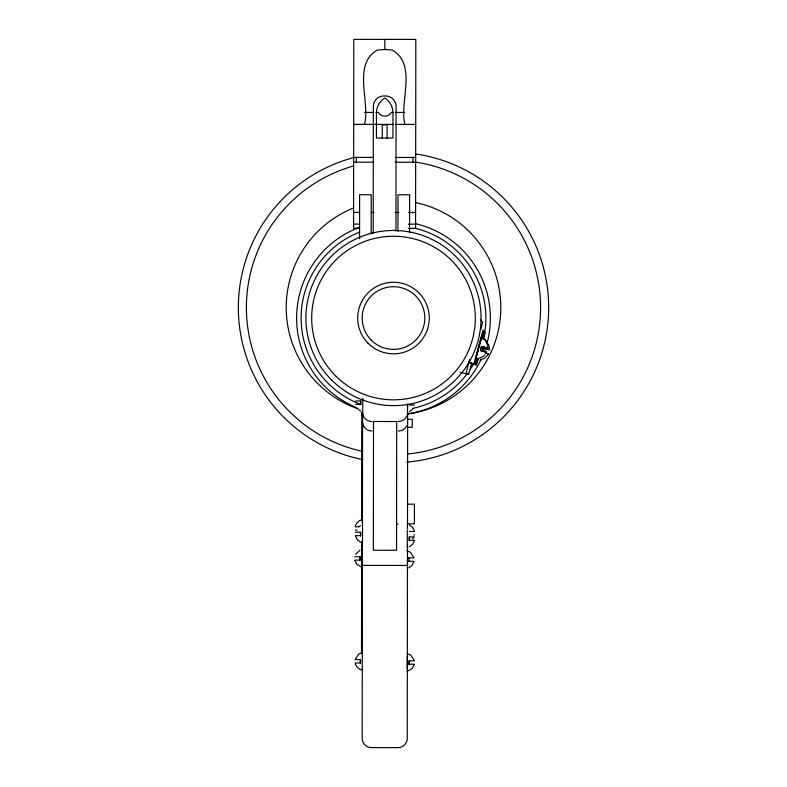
<?xml version="1.0" encoding="UTF-8"?>
<svg xmlns="http://www.w3.org/2000/svg" width="787" height="787" viewBox="0 0 787 787"><rect width="100%" height="100%" fill="white"/><g stroke="black" fill="none" stroke-linecap="round" stroke-linejoin="round"><path stroke-width="1.18" d="M356.314 162.211L356.324 157.39M359.57 238.697L359.629 194.723L371.228 194.743L371.179 233.936M361.508 651.921L361.646 541.466M361.666 520.63L361.804 412.054M362.423 542.814L362.177 738.678C362.266 743.636 366.575 747.748 371.533 747.62L397.858 747.65C402.816 747.798 407.135 743.695 407.243 738.737L407.489 544.643M362.443 524.093L362.591 411.68M364.519 124.366C370.451 101.966 352.025 64.554 377.347 50.043L384.823 49.522L392.29 50.063C417.572 64.632 399.068 102.005 404.931 124.415M373.186 233.316L373.343 106.56A10.654 10.654 0 0 1 384.735 95.945A10.654 10.654 0 0 1 396.097 106.589L395.94 230.906M382.266 138.05L382.285 124.887L387.115 124.887L387.096 138.05M397.947 231.585L397.996 194.773L409.594 194.792L409.555 232.795M407.636 428.354L407.509 523.798L414.395 523.808L414.415 504.182L407.538 504.172M407.656 411.729L407.636 427.341L412.28 427.351L412.29 419.314L407.646 419.314M412.988 162.279L412.988 157.469M359.875 556.724L359.875 560.56M360.594 401.006L360.584 404.833M360.456 532.268L360.446 536.095M360.269 659.624L360.269 662.998M408.906 561.279L408.906 557.904M409.456 540.325L409.456 536.95M409.299 664.169L409.299 660.795M407.656 405.649L407.44 411.955M407.282 668.783L407.292 656.181M407.617 403.987L407.489 406.594L407.4 405.403M362.305 520.787C361.617 517.63 355.193 523.709 355.311 526.434M362.551 525.342L362.532 542.568M361.971 549.808L362.158 553.959M362.364 652.698L358.656 654.095L355.33 659.24M355.33 663.362C355.153 666.097 361.686 672.187 362.305 669.029M407.292 530.025L407.272 547.25M407.656 412.614C407.548 417.572 403.229 421.675 398.271 421.527M476.155 358.488L475.801 360.328L476.381 358.705M476.981 359.265L476.627 361.105L477.207 359.472M469.278 361.017L469.101 361.951L470.095 362.876L475.112 364.224L476.696 358.321M481.919 338.371L482.775 334.426L481.585 338.066M482.746 339.138L483.602 335.193L483.021 336.826M469.445 360.328L469.652 359.462M476.883 355.478L477.345 353.668M361.804 414.769L362.532 411.916M477.611 352.615L478.162 350.52M483.838 338.253L485.264 332.429L484.29 331.406L482.382 338.489M480.837 329.369L482.657 322.05L480.404 319.955M469.219 360.889L466.288 372.399L468.54 374.494L471.738 363.24M482.106 338.233L484.015 331.14L483.021 330.215L474.295 362.364L474.118 363.299L475.112 364.224M478.063 359.698L476.361 365.404L475.387 364.489L476.981 358.577M481.605 346.526L480.503 350.599L486.632 352.202L480.345 350.451L481.447 346.378L487.733 348.12L481.447 346.378M482.825 350.215L483.218 348.031L482.667 350.067M478.171 349.782L481.487 337.072L475.692 358.616L476.115 357.209M479.057 347.165L479.667 344.932M477.925 350.707L476.597 355.517M479.962 343.821L480.542 341.745M480.827 340.712L481.339 338.951M471.649 363.22L471.354 364.047L470.37 363.141L475.387 364.489M414.395 540.708L412.565 544.407L409.289 546.916M413.844 561.662L412.014 565.361L408.738 567.87M414.237 664.553L412.408 668.252L407.154 671.4M355.635 554.392L360.043 550.143M412.575 538.957L413.696 537.216M488.235 354.288L484.822 358.164L480.05 360.141M406.909 425.639L404.862 428.581L401.813 430.489L398.261 431.03M412.732 409.112L409.456 411.621M484.979 354.77L483.051 356.521L478.28 358.488M358.833 526.739L360.613 525.677M364.538 112.403L373.658 112.423M375.94 112.423L378.222 112.423C380.878 117.43 388.591 117.44 391.267 112.443L393.549 112.443M395.822 112.443L404.951 112.452M353.688 124.346L393.028 124.395M395.408 124.405L415.713 124.425M353.648 157.39L372.851 157.41M395.281 157.439L415.674 157.469M353.638 162.171L373.914 162.201M395.281 162.22L415.664 162.25M353.579 212.411L359.6 212.421M371.474 212.441L373.923 212.441M395.261 212.47L398.901 212.47M408.374 212.48L415.605 212.49M353.56 224.098L359.59 224.108M408.355 224.167L415.585 224.177M359.58 228.279L353.56 228.279L353.796 39.35L415.821 39.429L415.585 228.348L408.355 228.348M355.626 400.996L360.899 401.006L360.899 402.688L360.899 404.38L355.616 404.37M409.624 405.03L414.592 405.039M396.579 524.132L398.143 524.132M355.281 526.808L358.754 526.808M355.271 530.182L357.229 530.182M409.466 531.5L414.434 531.51M355.488 532.258L360.761 532.268L360.761 533.95L360.761 535.642L355.478 535.632M413.628 534.885L414.424 534.885M414.424 536.96L409.151 536.95L409.142 540.777M409.142 540.325L414.424 540.335M354.907 556.724L360.18 556.734L360.19 558.416L360.18 560.108L354.907 560.098M408.601 557.904L413.873 557.914M408.591 561.279L413.873 561.288M362.394 565.391L407.459 565.45M355.301 659.614L360.584 659.624L360.584 661.306L360.574 662.998L355.301 662.988M414.267 660.805L408.994 660.795L408.984 664.631M408.984 664.169L414.267 664.179M489.475 349.772L483.218 348.031M488.383 353.845L485.146 352.93M371.946 421.498C366.988 421.625 362.679 417.513 362.591 412.555M371.936 431.001C366.978 431.128 362.669 427.016 362.571 422.058M489.465 349.772L483.375 348.169M488.363 353.845L486.209 353.294M460.336 372.29L468.54 374.494M406.781 550.674L410.539 552.385L413.844 557.54M361.99 567.329L356.747 564.181L354.927 560.472M407.174 653.564L410.932 655.276L414.237 660.431M358.951 409.899L360.731 410.971M409.319 524.909L412.585 527.428L414.405 531.136M360.594 542.233L357.328 539.715L355.508 536.006M483.257 338.725L485.441 340.141M483.671 338.489L487.242 342.011M485.471 340.358L487.596 345.06L487.802 347.657M488.579 344.234L489.573 349.3M407.341 524.27L407.479 528.726M362.669 411.306L362.876 398.232M362.384 519.587L362.532 524.044M384.804 39.389L384.823 49.522M415.782 154.016A155.147 155.147 0 0 1 406.79 462.136M362.699 459.618A155.147 155.147 0 0 1 353.53 157.646M415.28 162.073A147.11 147.11 0 0 1 407.705 453.981M362.227 451.305A147.11 147.11 0 0 1 353.304 166.047M415.182 228.26A92.364 92.364 0 0 1 484.881 331.416M473.42 364.322A92.364 92.364 0 0 1 470.242 369.437M466.701 374.366A92.364 92.364 0 0 1 412.604 408.414M360.289 404.243A92.364 92.364 0 0 1 359.374 232.204M415.192 223.616A96.89 96.89 0 0 1 487.035 343.24M485.294 348.985A96.89 96.89 0 0 1 484.497 351.277M481.231 359.118A96.89 96.89 0 0 1 407.814 413.864M356.855 407.735A96.89 96.89 0 0 1 359.344 227.374M415.487 202.544A107.288 107.288 0 0 1 407.981 413.864M358.626 409.024A107.288 107.288 0 0 1 353.137 208.152M373.51 421.498L373.343 550.241L396.55 550.27L396.707 421.527L373.51 421.498M376.461 112.826L376.432 138.04L392.939 138.059L392.969 112.846A17.462 17.462 0 0 0 384.735 98.001A17.462 17.462 0 0 0 376.461 112.826M477.532 359.875L477.886 358.862L477.532 359.875M368.178 343.348A35.789 35.789 0 0 0 428.059 327.303A35.789 35.789 0 0 0 384.223 283.477A35.789 35.789 0 0 0 368.178 343.348M331.563 379.964A87.573 87.573 0 0 0 478.073 340.712A87.573 87.573 0 0 0 370.825 233.454A87.573 87.573 0 0 0 331.563 379.964M335.646 375.891A81.809 81.809 0 0 0 472.505 339.217A81.809 81.809 0 0 0 372.31 239.022A81.809 81.809 0 0 0 335.646 375.891M371.336 340.2A31.332 31.332 0 0 0 423.75 326.152A31.332 31.332 0 0 0 385.374 287.776A31.332 31.332 0 0 0 371.336 340.2"/></g></svg>
